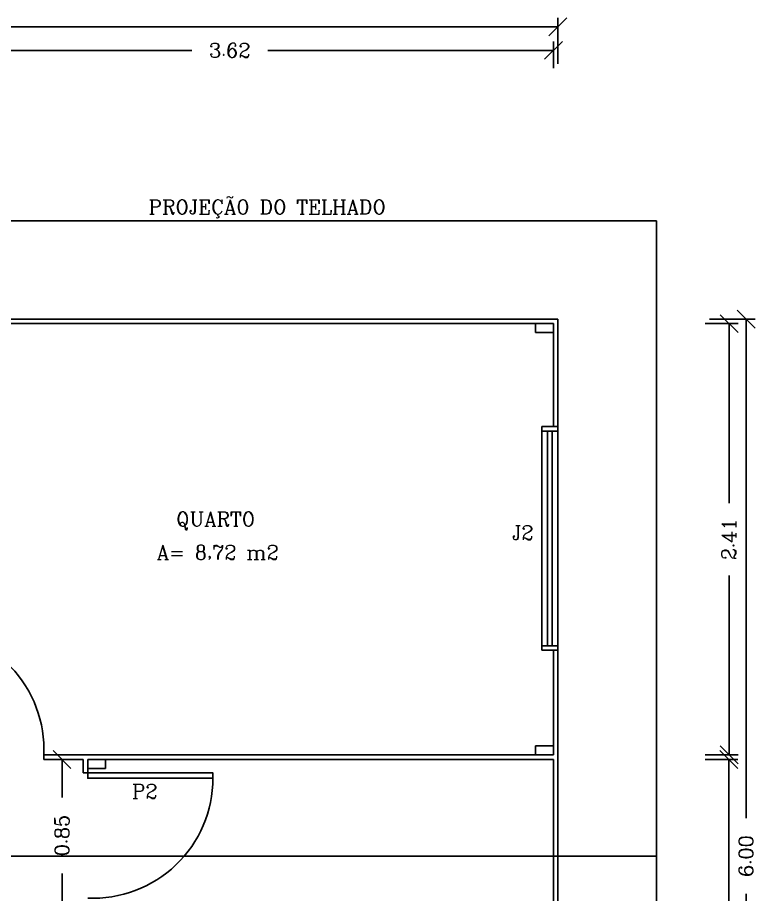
# Model space of a CAD drawing. Extents: x -7 to 226, y -20 to 32.
# Drawn here: x 210.215 to 214.339, y 26.506 to 31.406 of the extents above; entities that cross this region are included whole.
import ezdxf
from ezdxf.enums import TextEntityAlignment as Align

# ---------------------------------------------------------------- set-up
doc = ezdxf.new("R2010")
doc.units = 0
doc.header["$LTSCALE"] = 20
doc.linetypes.add('DASHED2', pattern=[0.375, 0.25, -0.125])
doc.layers.get('0').update_dxf_attribs({"linetype": 'CONTINUOUS'})
doc.layers.get('DEFPOINTS').update_dxf_attribs({"linetype": 'CONTINUOUS'})
for name, color, linetype in [('COTAS', 244, 'CONTINUOUS'), ('DIM', 244, 'CONTINUOUS'), ('JANELA', 5, 'CONTINUOUS'), ('PAREDE', 250, 'CONTINUOUS'), ('PORTA', 1, 'CONTINUOUS'), ('TEXTO', 244, 'CONTINUOUS'), ('VISTAL', 30, 'CONTINUOUS'), ('VISTAP', 244, 'CONTINUOUS')]:
    doc.layers.add(name, color=color, linetype=linetype)
doc.styles.add('ROMANC', font='romanc.shx', dxfattribs={"height": 0.08})
doc.dimstyles.new('ROMANC', dxfattribs={"dimtxt": 0.1, "dimasz": 0.18, "dimexe": 0.05, "dimexo": 0.0625, "dimgap": 0.09, "dimtad": 0, "dimzin": 0, "dimtxsty": 'ROMANC', "dimblk1": 'NONE', "dimblk2": 'NONE', "dimsah": 1, "dimcen": 0.09, "dimclrd": 244, "dimclre": 244, "dimclrt": 244, "dimazin": 3, "dimtfac": 1, "dimtdec": 4, "dimtofl": 0, "dimtmove": 0, "dimatfit": 3, "dimtolj": 1, "dimtzin": 0})

# ---------------------------------------------------------------- blocks, each defined once
blk = doc.blocks.new('_OBLIQUE')
at = {"color": 0, "linetype": 'BYBLOCK'}
blk.add_line((-0.5, -0.5), (0.5, 0.5), dxfattribs=at)
blk = doc.blocks.new('*D126')
at = {"color": 244, "linetype": 'BYBLOCK'}
for p, q in [((121.0267, 19.3699), (121.2811, 19.3699)), ((121.2311, 19.3699), (121.2311, 16.5818)), ((121.2311, 13.3699), (121.2311, 16.158)), ((121.0267, 13.3699), (121.2811, 13.3699))]:
    blk.add_line(p, q, dxfattribs=at)
at = {"layer": 'DEFPOINTS', "color": 0, "linetype": 'BYBLOCK'}
for p in [(120.9642, 19.3699), (120.9642, 13.3699), (121.2311, 13.3699)]:
    blk.add_point(p, dxfattribs=at)
at = {"color": 244, "linetype": 'BYBLOCK', "xscale": 0.1, "yscale": 0.1, "zscale": 0.1}
for p, rotation in [((121.2311, 19.3699), 90), ((121.2311, 13.3699), 270)]:
    blk.add_blockref('_OBLIQUE', p, dxfattribs=dict(at, rotation=rotation))
at = {"color": 244, "linetype": 'BYBLOCK', "insert": (121.2311, 16.3699), "char_height": 0.08, "attachment_point": 5, "rotation": 90, "style": 'ROMANC'}
blk.add_mtext('\\A1;6.00', dxfattribs=at)
blk = doc.blocks.new('*D125')
at = {"color": 244, "linetype": 'BYBLOCK'}
for p, q in [((121.0017, 16.9099), (121.1851, 16.9099)), ((121.1351, 16.9099), (121.1351, 15.3643)), ((121.1351, 13.3949), (121.1351, 14.9405)), ((121.0017, 13.3949), (121.1851, 13.3949))]:
    blk.add_line(p, q, dxfattribs=at)
at = {"layer": 'DEFPOINTS', "color": 0, "linetype": 'BYBLOCK'}
for p in [(120.9392, 16.9099), (120.9392, 13.3949), (121.1351, 13.3949)]:
    blk.add_point(p, dxfattribs=at)
at = {"color": 244, "linetype": 'BYBLOCK', "xscale": 0.1, "yscale": 0.1, "zscale": 0.1}
for p, rotation in [((121.1351, 16.9099), 90), ((121.1351, 13.3949), 270)]:
    blk.add_blockref('_OBLIQUE', p, dxfattribs=dict(at, rotation=rotation))
at = {"color": 244, "linetype": 'BYBLOCK', "insert": (121.1351, 15.1524), "char_height": 0.08, "attachment_point": 5, "rotation": 90, "style": 'ROMANC'}
blk.add_mtext('\\A1;3.52', dxfattribs=at)
blk = doc.blocks.new('*D121')
at = {"color": 244, "linetype": 'BYBLOCK'}
for p, q in [((111.8011, 20.7973), (111.8011, 21.0531)), ((120.1796, 20.7973), (120.1796, 21.0531)), ((111.8011, 21.0031), (115.7785, 21.0031)), ((120.1796, 21.0031), (116.2023, 21.0031))]:
    blk.add_line(p, q, dxfattribs=at)
at = {"layer": 'DEFPOINTS', "color": 0, "linetype": 'BYBLOCK'}
for p in [(120.1796, 21.0031), (111.8011, 20.7348), (120.1796, 20.7348)]:
    blk.add_point(p, dxfattribs=at)
at = {"color": 244, "linetype": 'BYBLOCK', "xscale": 0.1, "yscale": 0.1, "zscale": 0.1, "rotation": 180}
blk.add_blockref('_OBLIQUE', (111.8011, 21.0031), dxfattribs=at)
at = {"color": 244, "linetype": 'BYBLOCK', "xscale": 0.1, "yscale": 0.1, "zscale": 0.1}
blk.add_blockref('_OBLIQUE', (120.1796, 21.0031), dxfattribs=at)
at = {"color": 244, "linetype": 'BYBLOCK', "insert": (115.9904, 21.0031), "char_height": 0.08, "attachment_point": 5, "style": 'ROMANC'}
blk.add_mtext('\\A1;8.38', dxfattribs=at)
blk = doc.blocks.new('*D124')
at = {"color": 244, "linetype": 'BYBLOCK'}
for p, q in [((121.0017, 19.3449), (121.1864, 19.3449)), ((121.1364, 19.3449), (121.1364, 18.3423)), ((121.1364, 16.9349), (121.1364, 17.9375)), ((121.0017, 16.9349), (121.1864, 16.9349))]:
    blk.add_line(p, q, dxfattribs=at)
at = {"layer": 'DEFPOINTS', "color": 0, "linetype": 'BYBLOCK'}
for p in [(120.9392, 19.3449), (120.9392, 16.9349), (121.1364, 16.9349)]:
    blk.add_point(p, dxfattribs=at)
at = {"color": 244, "linetype": 'BYBLOCK', "xscale": 0.1, "yscale": 0.1, "zscale": 0.1}
for p, rotation in [((121.1364, 19.3449), 90), ((121.1364, 16.9349), 270)]:
    blk.add_blockref('_OBLIQUE', p, dxfattribs=dict(at, rotation=rotation))
at = {"color": 244, "linetype": 'BYBLOCK', "insert": (121.1364, 18.1399), "char_height": 0.08, "attachment_point": 5, "rotation": 90, "style": 'ROMANC'}
blk.add_mtext('\\A1;2.41', dxfattribs=at)
blk = doc.blocks.new('*D136')
at = {"color": 244, "linetype": 'BYBLOCK'}
for p, q in [((117.4637, 16.9099), (117.3579, 16.9099)), ((117.4079, 16.9099), (117.4079, 16.6968)), ((117.4079, 16.0599), (117.4079, 16.273)), ((117.4637, 16.0599), (117.3579, 16.0599))]:
    blk.add_line(p, q, dxfattribs=at)
at = {"layer": 'DEFPOINTS', "color": 0, "linetype": 'BYBLOCK'}
for p in [(117.5262, 16.9099), (117.4079, 16.0599), (117.5262, 16.0599)]:
    blk.add_point(p, dxfattribs=at)
at = {"color": 244, "linetype": 'BYBLOCK', "xscale": 0.1, "yscale": 0.1, "zscale": 0.1}
for p, rotation in [((117.4079, 16.9099), 90), ((117.4079, 16.0599), 270)]:
    blk.add_blockref('_OBLIQUE', p, dxfattribs=dict(at, rotation=rotation))
at = {"color": 244, "linetype": 'BYBLOCK', "insert": (117.4079, 16.4849), "char_height": 0.08, "attachment_point": 5, "rotation": 90, "style": 'ROMANC'}
blk.add_mtext('\\A1;0.85', dxfattribs=at)
blk = doc.blocks.new('*D120')
at = {"color": 244, "linetype": 'BYBLOCK'}
for p, q in [((116.5361, 20.7723), (116.5361, 20.9221)), ((120.1546, 20.7723), (120.1546, 20.9221)), ((116.5361, 20.8721), (118.1335, 20.8721)), ((120.1546, 20.8721), (118.5573, 20.8721))]:
    blk.add_line(p, q, dxfattribs=at)
at = {"layer": 'DEFPOINTS', "color": 0, "linetype": 'BYBLOCK'}
for p in [(120.1546, 20.8721), (116.5361, 20.7098), (120.1546, 20.7098)]:
    blk.add_point(p, dxfattribs=at)
at = {"color": 244, "linetype": 'BYBLOCK', "xscale": 0.1, "yscale": 0.1, "zscale": 0.1, "rotation": 180}
blk.add_blockref('_OBLIQUE', (116.5361, 20.8721), dxfattribs=at)
at = {"color": 244, "linetype": 'BYBLOCK', "xscale": 0.1, "yscale": 0.1, "zscale": 0.1}
blk.add_blockref('_OBLIQUE', (120.1546, 20.8721), dxfattribs=at)
at = {"color": 244, "linetype": 'BYBLOCK', "insert": (118.3454, 20.8721), "char_height": 0.08, "attachment_point": 5, "style": 'ROMANC'}
blk.add_mtext('\\A1;3.62', dxfattribs=at)

msp = doc.modelspace()

# ---------------------------------------------------------------- linework, layer by layer
at = {"layer": 'DIM', "color": 30, "linetype": 'DASHED2'}
msp.add_line((209.129, 30.2703), (213.7851, 30.2703), dxfattribs=at)
at = {"layer": 'JANELA'}
for p, q in [((213.1776, 29.0949), (213.1776, 27.8949)), ((213.2026, 29.0949), (213.2026, 27.8949))]:
    msp.add_line(p, q, dxfattribs=at)
at = {"layer": 'PAREDE'}
for p, q in [((209.5917, 29.7203), (213.2351, 29.7203)), ((213.2351, 29.7203), (213.2351, 29.0949)), ((209.5917, 29.6953), (213.2101, 29.6953)), ((213.2101, 29.6953), (213.2101, 29.1199)), ((213.1451, 29.0949), (213.1451, 29.1199)), ((213.1451, 27.8699), (213.1451, 27.8949)), ((213.2351, 27.8949), (213.2351, 23.7203)), ((213.2101, 27.8699), (213.2101, 27.2853)), ((210.5817, 27.2603), (210.5817, 27.1853)), ((210.6067, 27.2603), (210.6067, 27.1853)), ((213.2101, 27.2603), (213.2101, 23.7453))]:
    msp.add_line(p, q, dxfattribs=at)
at = {"layer": 'PAREDE', "color": 250, "linetype": 'CONTINUOUS'}
for p, q in [((213.1101, 29.6953), (213.1101, 29.6453)), ((213.1101, 29.6453), (213.2101, 29.6453)), ((213.11, 27.2853), (213.11, 27.3356)), ((213.11, 27.3356), (213.2101, 27.3356)), ((210.707, 27.2103), (210.707, 27.2603)), ((210.607, 27.2103), (210.707, 27.2103))]:
    msp.add_line(p, q, dxfattribs=at)
at = {"layer": 'PAREDE', "color": 250}
for p, q in [((213.2351, 29.1199), (213.1451, 29.1199)), ((213.2351, 29.0949), (213.1451, 29.0949)), ((213.2351, 29.0949), (213.2101, 29.0949)), ((213.2351, 27.8949), (213.1451, 27.8949)), ((213.2351, 27.8949), (213.2101, 27.8949)), ((213.2351, 27.8699), (213.1451, 27.8699)), ((213.2101, 27.2853), (210.3617, 27.2853)), ((210.3617, 27.2853), (210.3617, 27.2603)), ((210.5817, 27.2603), (210.3617, 27.2603)), ((213.2101, 27.2603), (210.6067, 27.2603)), ((210.6067, 27.1853), (210.5817, 27.1853))]:
    msp.add_line(p, q, dxfattribs=at)
at = {"layer": 'PORTA'}
msp.add_lwpolyline([(210.6067, 27.1853), (210.6067, 27.1553), (211.3067, 27.1553), (211.3067, 27.1853)], close=True, dxfattribs=at)
at = {"layer": 'PORTA', "color": 30}
for centre, start, end in [((209.6917, 27.3146), 357.4911, 90), ((210.6361, 27.1553), 267.4911, 0)]:
    msp.add_arc(centre, 0.6706, start, end, dxfattribs=at)
at = {"layer": 'VISTAL', "linetype": 'DASHED2'}
for p, q in [((213.7851, 30.2703), (213.7851, 23.1703)), ((213.7851, 26.7203), (204.3067, 26.7203))]:
    msp.add_line(p, q, dxfattribs=at)
at = {"layer": 'VISTAP'}
for p, q in [((213.1451, 27.8949), (213.1451, 29.0949)), ((213.2351, 27.8949), (213.2351, 29.0949))]:
    msp.add_line(p, q, dxfattribs=at)

# ---------------------------------------------------------------- texts
at = {"layer": 'TEXTO', "linetype": 'CONTINUOUS', "style": 'ROMANC'}
for s, p in [('PROJEÇÃO DO TELHADO', (211.61, 30.3464)), ('QUARTO', (211.3215, 28.5935)), ('A= 8,72 m2', (211.3339, 28.4171))]:
    msp.add_text(s, height=0.08, dxfattribs=at).set_placement(p, align=Align.MIDDLE)
at = {"layer": 'TEXTO', "style": 'ROMANC'}
for s, p in [('J2', (213.0392, 28.5279)), ('P2', (210.9261, 27.0824))]:
    msp.add_text(s, height=0.08, dxfattribs=at).set_placement(p, align=Align.MIDDLE)

# ---------------------------------------------------------------- dimensions: what is measured, and where the dimension line sits
at = {"layer": 'COTAS', "color": 10, "linetype": 'CONTINUOUS'}
for base, p1, p2, picture, middle in [((213.2351, 31.3534), (204.8567, 31.0852), (213.2351, 31.0852), '*D121', (209.0459, 31.3534)), ((213.2101, 31.2225), (209.5917, 31.0602), (213.2101, 31.0602), '*D120', (211.4009, 31.2225))]:
    dim = msp.add_linear_dim(base=base, p1=p1, p2=p2, dimstyle='ROMANC', override={"dimasz": 0.1, "dimblk1": 'OBLIQUE', "dimblk2": 'OBLIQUE'}, dxfattribs=at)
    dim.commit()
    dim.dimension.update_dxf_attribs({"geometry": picture, "text_midpoint": middle, "insert": (93.0555, 10.3504)})
for base, p1, p2, picture, middle, set_off in [((214.192, 27.2853), (213.9948, 29.6953), (213.9948, 27.2853), '*D124', (214.192, 28.4903), (93.0555, 10.3504)), ((214.2867, 23.7203), (214.0198, 29.7203), (214.0198, 23.7203), '*D126', (214.2867, 26.7203), (93.0555, 10.3504)), ((210.4635, 26.4103), (210.5817, 27.2603), (210.5817, 26.4103), '*D136', (210.4635, 26.8353), (93.0555, 10.3504)), ((214.190605922, 23.745266688), (213.9947760389, 27.260266688), (213.9947760389, 23.745266688), '*D125', (214.190605922, 25.502766688), (93.0555357376, 10.3503762494))]:
    dim = msp.add_linear_dim(base=base, p1=p1, p2=p2, angle=90, dimstyle='ROMANC', override={"dimasz": 0.1, "dimblk1": 'OBLIQUE', "dimblk2": 'OBLIQUE'}, dxfattribs=at)
    dim.commit()
    dim.dimension.update_dxf_attribs({"geometry": picture, "text_midpoint": middle, "insert": set_off})

doc.saveas('drawing.dxf')
